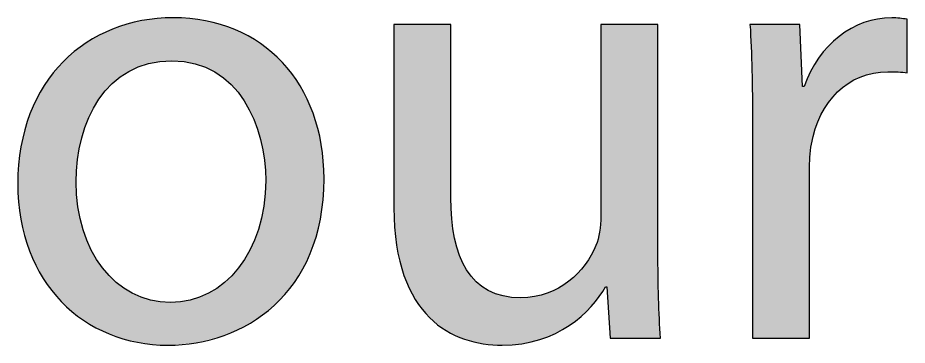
# Model space of a CAD drawing. Extents: x 0 to 360, y -268 to 0.
# Drawn here: x 217.529 to 221.65, y -218.831 to -217.317 of the extents above; entities that cross this region are included whole.
import ezdxf

# ---------------------------------------------------------------- set-up
doc = ezdxf.new("R2010")
doc.units = 0
doc.layers.add('LAYER_1', color=7, linetype='CONTINUOUS')

# ---------------------------------------------------------------- blocks, each defined once
blk = doc.blocks.new('*U436')
at = {"layer": 'LAYER_1', "color": 250}
for points in [[(218.0346, -217.5699), (218.0211, -217.3507), (218.0346, -217.3461)], [(218.0435, -217.5642), (218.0346, -217.3461), (218.0435, -217.344)], [(218.0597, -217.5565), (218.0435, -217.344), (218.0597, -217.3402)], [(218.0832, -217.5454), (218.0597, -217.3402), (218.0832, -217.3347)], [(218.0874, -217.5434), (218.0832, -217.3347), (218.0874, -217.3337)], [(218.1007, -217.5391), (218.0874, -217.3337), (218.1007, -217.3305)], [(218.1037, -217.5381), (218.1007, -217.3305), (218.1037, -217.3298)], [(218.1353, -217.5279), (218.1037, -217.3298), (218.1353, -217.3255)], [(218.144, -217.5263), (218.1353, -217.3255), (218.144, -217.3243)], [(218.153, -217.5247), (218.144, -217.3243), (218.153, -217.323)], [(218.1754, -217.5205), (218.153, -217.323), (218.1754, -217.3199)], [(218.1872, -217.5184), (218.1754, -217.3199), (218.1872, -217.3194)], [(218.1894, -217.5182), (218.1872, -217.3194), (218.1894, -217.3193)], [(218.2251, -217.5161), (218.1894, -217.3193), (218.2251, -217.3177)], [(218.2368, -217.5154), (218.2251, -217.3177), (218.2368, -217.3172)], [(218.243, -217.5151), (218.2368, -217.3172), (218.243, -217.3169)], [(218.2492, -217.5154), (218.243, -217.3169), (218.2492, -217.3166)], [(218.243, -217.5151), (218.243, -217.3169), (218.2492, -217.5154)], [(218.2492, -217.5154), (218.2492, -217.3166), (218.2833, -217.5176)], [(218.2833, -217.5176), (218.2833, -217.3182), (218.2993, -217.5186)], [(218.2993, -217.5186), (218.2993, -217.3189), (218.3258, -217.5238)], [(218.3258, -217.5238), (218.3258, -217.3201), (218.3282, -217.5243)], [(218.3282, -217.5243), (218.3282, -217.3205), (218.3513, -217.5288)], [(218.3513, -217.5288), (218.3513, -217.3238), (218.3561, -217.5304)], [(218.3561, -217.5304), (218.3561, -217.3244), (218.3711, -217.5356)], [(218.3711, -217.5356), (218.3711, -217.3266), (218.3989, -217.5451)], [(218.3989, -217.5451), (218.3989, -217.3305), (218.399, -217.5452)], [(218.399, -217.5452), (218.399, -217.3305), (218.4121, -217.5518)], [(218.4121, -217.5518), (218.4121, -217.3337), (218.4426, -217.5671)], [(218.4426, -217.5671), (218.4426, -217.3412), (218.4508, -217.5727)], [(218.4508, -217.5727), (218.4508, -217.3432), (218.4685, -217.5848)], [(218.4685, -217.5848), (218.4685, -217.3475), (218.4822, -217.5942)], [(217.9343, -217.6548), (217.9214, -217.3902), (217.9343, -217.3843)], [(217.9518, -217.6363), (217.9343, -217.3843), (217.9518, -217.3763)], [(217.967, -217.6204), (217.9518, -217.3763), (217.967, -217.3694)], [(217.9518, -217.6363), (217.9518, -217.3763), (217.9518, -217.3763)], [(217.9684, -217.6192), (217.967, -217.3694), (217.9684, -217.3687)], [(217.9851, -217.6052), (217.9684, -217.3687), (217.9851, -217.363)], [(218.0033, -217.59), (217.9851, -217.363), (218.0033, -217.3568)], [(218.0161, -217.5818), (218.0033, -217.3568), (218.0161, -217.3525)], [(218.0211, -217.5786), (218.0161, -217.3525), (218.0211, -217.3507)], [(218.4822, -217.5942), (218.4822, -217.3524), (218.4848, -217.5965)], [(218.4848, -217.5965), (218.4848, -217.3533), (218.4872, -217.5986)], [(218.4872, -217.5986), (218.4872, -217.3541), (218.5177, -217.6257)], [(218.5177, -217.6257), (218.5177, -217.365), (218.5209, -217.6292)], [(218.5209, -217.6292), (218.5209, -217.3661), (218.5342, -217.6442)], [(218.5342, -217.6442), (218.5342, -217.3709), (218.5469, -217.6584)], [(218.5469, -217.6584), (218.5469, -217.3769), (218.5495, -217.6612)], [(218.5495, -217.6612), (218.5495, -217.3782), (218.5519, -217.6645)], [(218.5519, -217.6645), (218.5519, -217.3793), (218.5774, -217.7001)], [(217.8583, -217.7781), (217.8461, -217.4323), (217.8583, -217.4252)], [(217.8698, -217.7573), (217.8583, -217.4252), (217.8698, -217.4184)], [(217.8909, -217.7191), (217.8698, -217.4184), (217.8909, -217.406)], [(217.894, -217.7134), (217.8909, -217.406), (217.894, -217.4042)], [(217.9054, -217.6928), (217.894, -217.4042), (217.9054, -217.3975)], [(217.9214, -217.6718), (217.9054, -217.3975), (217.9214, -217.3902)], [(217.9054, -217.6928), (217.9054, -217.3975), (217.9054, -217.3975)], [(218.5774, -217.7001), (218.5774, -217.3915), (218.5799, -217.7048)], [(218.5799, -217.7048), (218.5799, -217.3927), (218.596, -217.7355)], [(218.596, -217.7355), (218.596, -217.4004), (218.6047, -217.7522)], [(218.6047, -217.7522), (218.6047, -217.4058), (218.6067, -217.756)], [(218.6067, -217.756), (218.6067, -217.407), (218.6225, -217.7861)], [(218.6225, -217.7861), (218.6225, -217.4167), (218.6443, -217.8512)], [(217.7993, -218.69), (217.7907, -217.473), (217.7993, -217.4667)], [(217.8057, -217.9728), (217.7993, -217.4667), (217.8057, -217.462)], [(217.8075, -217.9635), (217.8057, -217.462), (217.8075, -217.4607)], [(217.8252, -217.8726), (217.8075, -217.4607), (217.8252, -217.4477)], [(217.8314, -217.8549), (217.8252, -217.4477), (217.8314, -217.4431)], [(217.8335, -217.8488), (217.8314, -217.4431), (217.8335, -217.4415)], [(217.8461, -217.813), (217.8335, -217.4415), (217.8461, -217.4323)], [(218.6443, -217.8512), (218.6443, -217.4302), (218.6535, -217.8785)], [(218.6535, -217.8785), (218.6535, -217.4358), (218.6537, -217.8793)], [(218.6537, -217.8793), (218.6537, -217.436), (218.6636, -217.9313)], [(218.6636, -217.9313), (218.6636, -217.4436), (218.6692, -217.9609)], [(218.6692, -217.9609), (218.6692, -217.448), (218.6719, -217.9753)], [(218.6719, -217.9753), (218.6719, -217.4501), (218.6778, -218.0697)], [(217.7801, -218.6755), (217.7396, -217.5195), (217.7801, -217.4827)], [(217.7907, -218.6835), (217.7801, -217.4827), (217.7907, -217.473)], [(217.7801, -218.6755), (217.7801, -217.4827), (217.7907, -218.6835)], [(217.7907, -218.6835), (217.7907, -217.473), (217.7993, -218.69)], [(217.7309, -218.6297), (217.6932, -217.5717), (217.7309, -217.5293)], [(217.7396, -218.6378), (217.7309, -217.5293), (217.7396, -217.5195)], [(217.7309, -218.6297), (217.7309, -217.5293), (217.7396, -218.6378)], [(217.7396, -218.6378), (217.7396, -217.5195), (217.7801, -218.6755)], [(217.6863, -218.5785), (217.6518, -217.6294), (217.6863, -217.5813)], [(217.6932, -218.5865), (217.6863, -217.5813), (217.6932, -217.5717)], [(217.6863, -218.5785), (217.6863, -217.5813), (217.6932, -218.5865)], [(217.6932, -218.5865), (217.6932, -217.5717), (217.7309, -218.6297)], [(217.6518, -218.5296), (217.6465, -217.6386), (217.6518, -217.6294)], [(217.6518, -218.5296), (217.6518, -217.6294), (217.6863, -218.5785)], [(217.6465, -218.5222), (217.6158, -217.6924), (217.6465, -217.6386)], [(217.6465, -218.5222), (217.6465, -217.6386), (217.6518, -218.5296)], [(217.612, -218.4608), (217.5856, -217.7608), (217.612, -217.701)], [(217.6158, -218.4675), (217.612, -217.701), (217.6158, -217.6924)], [(217.612, -218.4608), (217.612, -217.701), (217.6158, -218.4675)], [(217.6158, -218.4675), (217.6158, -217.6924), (217.6465, -218.5222)], [(217.5831, -218.3945), (217.5614, -217.8343), (217.5831, -217.7684)], [(217.5856, -218.4002), (217.5831, -217.7684), (217.5856, -217.7608)], [(217.5831, -218.3945), (217.5831, -217.7684), (217.5856, -218.4002)], [(217.5856, -218.4002), (217.5856, -217.7608), (217.612, -218.4608)], [(217.56, -218.3235), (217.5438, -217.9127), (217.56, -217.8407)], [(217.5614, -218.328), (217.56, -217.8407), (217.5614, -217.8343)], [(217.56, -218.3235), (217.56, -217.8407), (217.5614, -218.328)], [(217.5614, -218.328), (217.5614, -217.8343), (217.5831, -218.3945)], [(217.5431, -218.248), (217.5329, -217.9961), (217.5431, -217.9179)], [(217.5438, -218.251), (217.5431, -217.9179), (217.5438, -217.9127)], [(217.5431, -218.248), (217.5431, -217.9179), (217.5438, -218.251)], [(217.5438, -218.251), (217.5438, -217.9127), (217.56, -218.3235)], [(217.5327, -218.1682), (217.5292, -218.0842), (217.5327, -218.0002)], [(217.5329, -218.1695), (217.5327, -218.0002), (217.5329, -217.9961)], [(217.5327, -218.1682), (217.5327, -218.0002), (217.5329, -218.1695)], [(217.5329, -218.1695), (217.5329, -217.9961), (217.5431, -218.248)], [(217.7993, -218.69), (217.7993, -218.0752), (217.8057, -218.6948)], [(218.6778, -218.6794), (218.6719, -218.1503), (218.6778, -218.0697)], [(217.8057, -218.6948), (217.8057, -218.165), (217.8075, -218.6962)], [(218.6719, -218.6843), (218.6692, -218.1877), (218.6719, -218.1503)], [(217.8075, -218.6962), (217.8075, -218.1906), (217.8252, -218.7095)], [(218.6636, -218.6911), (218.6537, -218.2547), (218.6636, -218.212)], [(218.6692, -218.6865), (218.6636, -218.212), (218.6692, -218.1877)], [(217.8252, -218.7095), (217.8252, -218.2692), (217.8314, -218.7142)], [(218.6535, -218.6978), (218.6443, -218.2956), (218.6535, -218.256)], [(218.6537, -218.6977), (218.6535, -218.256), (218.6537, -218.2547)], [(217.8314, -218.7142), (217.8314, -218.2967), (217.8335, -218.7158)], [(217.8335, -218.7158), (217.8335, -218.302), (217.8461, -218.7233)], [(217.8461, -218.7233), (217.8461, -218.333), (217.8583, -218.7307)], [(218.6443, -218.7039), (218.6225, -218.3485), (218.6443, -218.2956)], [(217.8583, -218.7307), (217.8583, -218.3633), (217.8698, -218.7376)], [(218.6225, -218.7184), (218.6067, -218.3868), (218.6225, -218.3485)], [(217.8698, -218.7376), (217.8698, -218.3917), (217.8909, -218.7503)], [(218.596, -218.7346), (218.5799, -218.4346), (218.596, -218.4068)], [(218.6047, -218.7299), (218.596, -218.4068), (218.6047, -218.3916)], [(218.6067, -218.7289), (218.6047, -218.3916), (218.6067, -218.3868)], [(217.8909, -218.7503), (217.8909, -218.4289), (217.894, -218.7518)], [(217.894, -218.7518), (217.894, -218.4344), (217.9054, -218.7571)], [(217.9054, -218.7571), (217.9054, -218.4507), (217.9054, -218.7571)], [(217.9054, -218.7571), (217.9054, -218.4508), (217.9214, -218.7646)], [(218.5774, -218.7444), (218.5519, -218.474), (218.5774, -218.438)], [(218.5799, -218.7431), (218.5774, -218.438), (218.5799, -218.4346)], [(217.9214, -218.7646), (217.9214, -218.4737), (217.9343, -218.7707)], [(217.9343, -218.7707), (217.9343, -218.4887), (217.9518, -218.7789)], [(218.5342, -218.7658), (218.5209, -218.5096), (218.5342, -218.4943)], [(218.5469, -218.7605), (218.5342, -218.4943), (218.5469, -218.4797)], [(218.5495, -218.7592), (218.5469, -218.4797), (218.5495, -218.4768)], [(218.5519, -218.7579), (218.5495, -218.4768), (218.5519, -218.474)], [(217.9518, -218.7789), (217.9518, -218.5092), (217.9518, -218.7789)], [(217.9518, -218.7789), (217.9518, -218.5092), (217.967, -218.7842)], [(217.967, -218.7842), (217.967, -218.5235), (217.9684, -218.7847)], [(217.9684, -218.7847), (217.9684, -218.5248), (217.9851, -218.7906)], [(217.9851, -218.7906), (217.9851, -218.5407), (218.0033, -218.797)], [(218.4872, -218.7852), (218.4848, -218.5429), (218.4872, -218.5411)], [(218.5177, -218.7726), (218.4872, -218.5411), (218.5177, -218.5125)], [(218.5209, -218.7713), (218.5177, -218.5125), (218.5209, -218.5096)], [(218.0033, -218.797), (218.0033, -218.5545), (218.0161, -218.8015)], [(218.0161, -218.8015), (218.0161, -218.5642), (218.0211, -218.8027)], [(218.0211, -218.8027), (218.0211, -218.568), (218.0346, -218.806)], [(218.0346, -218.806), (218.0346, -218.576), (218.0435, -218.8081)], [(218.0435, -218.8081), (218.0435, -218.5812), (218.0597, -218.8121)], [(218.4426, -218.7973), (218.4121, -218.5912), (218.4426, -218.5732)], [(218.4508, -218.7951), (218.4426, -218.5732), (218.4508, -218.5684)], [(218.4685, -218.7905), (218.4508, -218.5684), (218.4685, -218.5551)], [(218.4822, -218.7869), (218.4685, -218.5551), (218.4822, -218.5449)], [(218.4848, -218.7862), (218.4822, -218.5449), (218.4848, -218.5429)], [(218.0597, -218.8121), (218.0597, -218.5909), (218.0832, -218.8178)], [(218.0832, -218.8178), (218.0832, -218.6013), (218.0874, -218.8184)], [(218.0874, -218.8184), (218.0874, -218.6032), (218.1007, -218.8203)], [(218.1007, -218.8203), (218.1007, -218.6091), (218.1037, -218.8207)], [(218.1037, -218.8207), (218.1037, -218.61), (218.1353, -218.8252)], [(218.1353, -218.8252), (218.1353, -218.6197), (218.144, -218.8265)], [(218.144, -218.8265), (218.144, -218.6224), (218.153, -218.8277)], [(218.153, -218.8277), (218.153, -218.624), (218.1754, -218.8288)], [(218.3258, -218.8226), (218.2993, -218.6277), (218.3258, -218.623)], [(218.3282, -218.8224), (218.3258, -218.623), (218.3282, -218.6225)], [(218.3513, -218.8204), (218.3282, -218.6225), (218.3513, -218.6154)], [(218.3561, -218.82), (218.3513, -218.6154), (218.3561, -218.6139)], [(218.3711, -218.816), (218.3561, -218.6139), (218.3711, -218.6093)], [(218.3989, -218.8088), (218.3711, -218.6093), (218.3989, -218.597)], [(218.399, -218.8087), (218.3989, -218.597), (218.399, -218.597)], [(218.4121, -218.8053), (218.399, -218.597), (218.4121, -218.5912)], [(218.1754, -218.8288), (218.1754, -218.628), (218.1872, -218.8293)], [(218.1872, -218.8293), (218.1872, -218.6302), (218.1894, -218.8294)], [(218.1894, -218.8294), (218.1894, -218.6306), (218.2251, -218.8311)], [(218.243, -218.8296), (218.2368, -218.6333), (218.243, -218.633)], [(218.2492, -218.829), (218.243, -218.633), (218.2492, -218.6326)], [(218.2833, -218.8262), (218.2492, -218.6326), (218.2833, -218.6306)], [(218.2993, -218.8248), (218.2833, -218.6306), (218.2993, -218.6277)]]:
    blk.add_solid(points, dxfattribs=at)
at = {"layer": 'LAYER_1', "color": 250, "extrusion": (0, 0, -1)}
for points in [[(-218.0346, -217.5699), (-218.0346, -217.3461), (-218.0435, -217.5642)], [(-218.0435, -217.5642), (-218.0435, -217.344), (-218.0597, -217.5565)], [(-218.0597, -217.5565), (-218.0597, -217.3402), (-218.0832, -217.5454)], [(-218.0832, -217.5454), (-218.0832, -217.3347), (-218.0874, -217.5434)], [(-218.0874, -217.5434), (-218.0874, -217.3337), (-218.1007, -217.5391)], [(-218.1007, -217.5391), (-218.1007, -217.3305), (-218.1037, -217.5381)], [(-218.1037, -217.5381), (-218.1037, -217.3298), (-218.1353, -217.5279)], [(-218.1353, -217.5279), (-218.1353, -217.3255), (-218.144, -217.5263)], [(-218.144, -217.5263), (-218.144, -217.3243), (-218.153, -217.5247)], [(-218.153, -217.5247), (-218.153, -217.323), (-218.1754, -217.5205)], [(-218.1754, -217.5205), (-218.1754, -217.3199), (-218.1872, -217.5184)], [(-218.1872, -217.5184), (-218.1872, -217.3194), (-218.1894, -217.5182)], [(-218.1894, -217.5182), (-218.1894, -217.3193), (-218.2251, -217.5161)], [(-218.2251, -217.5161), (-218.2251, -217.3177), (-218.2368, -217.5154)], [(-218.2368, -217.5154), (-218.2368, -217.3172), (-218.243, -217.5151)], [(-218.2833, -217.5176), (-218.2492, -217.3166), (-218.2833, -217.3182)], [(-218.2993, -217.5186), (-218.2833, -217.3182), (-218.2993, -217.3189)], [(-218.3258, -217.5238), (-218.2993, -217.3189), (-218.3258, -217.3201)], [(-218.3282, -217.5243), (-218.3258, -217.3201), (-218.3282, -217.3205)], [(-218.3513, -217.5288), (-218.3282, -217.3205), (-218.3513, -217.3238)], [(-218.3561, -217.5304), (-218.3513, -217.3238), (-218.3561, -217.3244)], [(-218.3711, -217.5356), (-218.3561, -217.3244), (-218.3711, -217.3266)], [(-218.3989, -217.5451), (-218.3711, -217.3266), (-218.3989, -217.3305)], [(-218.399, -217.5452), (-218.3989, -217.3305), (-218.399, -217.3305)], [(-218.4121, -217.5518), (-218.399, -217.3305), (-218.4121, -217.3337)], [(-218.4426, -217.5671), (-218.4121, -217.3337), (-218.4426, -217.3412)], [(-218.4508, -217.5727), (-218.4426, -217.3412), (-218.4508, -217.3432)], [(-218.4685, -217.5848), (-218.4508, -217.3432), (-218.4685, -217.3475)], [(-218.4822, -217.5942), (-218.4685, -217.3475), (-218.4822, -217.3524)], [(-217.9343, -217.6548), (-217.9343, -217.3843), (-217.9518, -217.6363)], [(-217.9518, -217.6363), (-217.9518, -217.3763), (-217.9518, -217.6363)], [(-217.9518, -217.6363), (-217.9518, -217.3763), (-217.967, -217.6204)], [(-217.967, -217.6204), (-217.967, -217.3694), (-217.9684, -217.6192)], [(-217.9684, -217.6192), (-217.9684, -217.3687), (-217.9851, -217.6052)], [(-217.9851, -217.6052), (-217.9851, -217.363), (-218.0033, -217.59)], [(-218.0033, -217.59), (-218.0033, -217.3568), (-218.0161, -217.5818)], [(-218.0161, -217.5818), (-218.0161, -217.3525), (-218.0211, -217.5786)], [(-218.0211, -217.5786), (-218.0211, -217.3507), (-218.0346, -217.5699)], [(-218.4848, -217.5965), (-218.4822, -217.3524), (-218.4848, -217.3533)], [(-218.4872, -217.5986), (-218.4848, -217.3533), (-218.4872, -217.3541)], [(-218.5177, -217.6257), (-218.4872, -217.3541), (-218.5177, -217.365)], [(-218.5209, -217.6292), (-218.5177, -217.365), (-218.5209, -217.3661)], [(-218.5342, -217.6442), (-218.5209, -217.3661), (-218.5342, -217.3709)], [(-218.5469, -217.6584), (-218.5342, -217.3709), (-218.5469, -217.3769)], [(-218.5495, -217.6612), (-218.5469, -217.3769), (-218.5495, -217.3782)], [(-218.5519, -217.6645), (-218.5495, -217.3782), (-218.5519, -217.3793)], [(-218.5774, -217.7001), (-218.5519, -217.3793), (-218.5774, -217.3915)], [(-217.8583, -217.7781), (-217.8583, -217.4252), (-217.8698, -217.7573)], [(-217.8698, -217.7573), (-217.8698, -217.4184), (-217.8909, -217.7191)], [(-217.8909, -217.7191), (-217.8909, -217.406), (-217.894, -217.7134)], [(-217.894, -217.7134), (-217.894, -217.4042), (-217.9054, -217.6928)], [(-217.9054, -217.6928), (-217.9054, -217.3975), (-217.9054, -217.6928)], [(-217.9054, -217.6928), (-217.9054, -217.3975), (-217.9214, -217.6718)], [(-217.9214, -217.6718), (-217.9214, -217.3902), (-217.9343, -217.6548)], [(-218.5799, -217.7048), (-218.5774, -217.3915), (-218.5799, -217.3927)], [(-218.596, -217.7355), (-218.5799, -217.3927), (-218.596, -217.4004)], [(-218.6047, -217.7522), (-218.596, -217.4004), (-218.6047, -217.4058)], [(-218.6067, -217.756), (-218.6047, -217.4058), (-218.6067, -217.407)], [(-218.6225, -217.7861), (-218.6067, -217.407), (-218.6225, -217.4167)], [(-218.6443, -217.8512), (-218.6225, -217.4167), (-218.6443, -217.4302)], [(-217.7993, -218.0752), (-217.7993, -217.4667), (-217.8057, -217.9728)], [(-217.8057, -217.9728), (-217.8057, -217.462), (-217.8075, -217.9635)], [(-217.8075, -217.9635), (-217.8075, -217.4607), (-217.8252, -217.8726)], [(-217.8252, -217.8726), (-217.8252, -217.4477), (-217.8314, -217.8549)], [(-217.8314, -217.8549), (-217.8314, -217.4431), (-217.8335, -217.8488)], [(-217.8335, -217.8488), (-217.8335, -217.4415), (-217.8461, -217.813)], [(-217.8461, -217.813), (-217.8461, -217.4323), (-217.8583, -217.7781)], [(-218.6535, -217.8785), (-218.6443, -217.4302), (-218.6535, -217.4358)], [(-218.6537, -217.8793), (-218.6535, -217.4358), (-218.6537, -217.436)], [(-218.6636, -217.9313), (-218.6537, -217.436), (-218.6636, -217.4436)], [(-218.6692, -217.9609), (-218.6636, -217.4436), (-218.6692, -217.448)], [(-218.6719, -217.9753), (-218.6692, -217.448), (-218.6719, -217.4501)], [(-218.6778, -218.0697), (-218.6719, -217.4501), (-218.6778, -217.4546)], [(-218.6778, -218.6794), (-218.6778, -217.4546), (-218.7065, -218.6558)], [(-218.7065, -218.6558), (-218.6778, -217.4546), (-218.7065, -217.4769)], [(-218.7065, -218.6558), (-218.7065, -217.4769), (-218.717, -218.6472)], [(-218.717, -218.6472), (-218.7065, -217.4769), (-218.717, -217.4869)], [(-218.717, -218.6472), (-218.717, -217.4869), (-218.7549, -218.6086)], [(-218.7549, -218.6086), (-218.717, -217.4869), (-218.7549, -217.5233)], [(-218.7549, -218.6086), (-218.7549, -217.5233), (-218.7663, -218.597)], [(-218.7663, -218.597), (-218.7549, -217.5233), (-218.7663, -217.5369)], [(-218.7663, -218.597), (-218.7663, -217.5369), (-218.7983, -218.5563)], [(-218.7983, -218.5563), (-218.7663, -217.5369), (-218.7983, -217.575)], [(-218.7983, -218.5563), (-218.7983, -217.575), (-218.8109, -218.5404)], [(-218.8109, -218.5404), (-218.7983, -217.575), (-218.8109, -217.5935)], [(-218.8109, -218.5404), (-218.8109, -217.5935), (-218.8367, -218.499)], [(-218.8367, -218.499), (-218.8109, -217.5935), (-218.8367, -217.6315)], [(-218.8367, -218.499), (-218.8367, -217.6315), (-218.8503, -218.4773)], [(-218.8503, -218.4773), (-218.8367, -217.6315), (-218.8503, -217.6567)], [(-218.8503, -218.4773), (-218.8503, -217.6567), (-218.8698, -218.4368)], [(-218.8698, -218.4368), (-218.8503, -217.6567), (-218.8698, -217.6928)], [(-218.8698, -218.4368), (-218.8698, -217.6928), (-218.8839, -218.4076)], [(-218.8839, -218.4076), (-218.8698, -217.6928), (-218.8839, -217.7264)], [(-218.8839, -218.4076), (-218.8839, -217.7264), (-218.8973, -218.3697)], [(-218.8973, -218.3697), (-218.8839, -217.7264), (-218.8973, -217.7585)], [(-218.8973, -218.3697), (-218.8973, -217.7585), (-218.911, -218.3312)], [(-218.911, -218.3312), (-218.8973, -217.7585), (-218.911, -217.8023)], [(-218.911, -218.3312), (-218.911, -217.8023), (-218.9191, -218.2975)], [(-218.9191, -218.2975), (-218.911, -217.8023), (-218.9191, -217.8283)], [(-218.9191, -218.2975), (-218.9191, -217.8283), (-218.9311, -218.248)], [(-218.9311, -218.248), (-218.9191, -217.8283), (-218.9311, -217.8842)], [(-218.9311, -218.248), (-218.9311, -217.8842), (-218.935, -218.2201)], [(-218.935, -218.2201), (-218.9311, -217.8842), (-218.935, -217.9022)], [(-218.935, -218.2201), (-218.935, -217.9022), (-218.9436, -218.1579)], [(-218.9436, -218.1579), (-218.935, -217.9022), (-218.9436, -217.9715)], [(-218.9436, -218.1579), (-218.9436, -217.9715), (-218.9446, -218.1346)], [(-218.9446, -218.1346), (-218.9436, -217.9715), (-218.9446, -217.9797)], [(-218.9446, -218.1346), (-218.9446, -217.9797), (-218.9479, -218.0608)], [(-217.8057, -218.6948), (-217.7993, -218.0752), (-217.8057, -218.165)], [(-217.8075, -218.6962), (-217.8057, -218.165), (-217.8075, -218.1906)], [(-218.6719, -218.6843), (-218.6719, -218.1503), (-218.6778, -218.6794)], [(-217.8252, -218.7095), (-217.8075, -218.1906), (-217.8252, -218.2692)], [(-218.6636, -218.6911), (-218.6636, -218.212), (-218.6692, -218.6865)], [(-218.6692, -218.6865), (-218.6692, -218.1877), (-218.6719, -218.6843)], [(-217.8314, -218.7142), (-217.8252, -218.2692), (-217.8314, -218.2967)], [(-218.6535, -218.6978), (-218.6535, -218.256), (-218.6537, -218.6977)], [(-218.6537, -218.6977), (-218.6537, -218.2547), (-218.6636, -218.6911)], [(-217.8335, -218.7158), (-217.8314, -218.2967), (-217.8335, -218.302)], [(-217.8461, -218.7233), (-217.8335, -218.302), (-217.8461, -218.333)], [(-217.8583, -218.7307), (-217.8461, -218.333), (-217.8583, -218.3633)], [(-218.6443, -218.7039), (-218.6443, -218.2956), (-218.6535, -218.6978)], [(-217.8698, -218.7376), (-217.8583, -218.3633), (-217.8698, -218.3917)], [(-218.6225, -218.7184), (-218.6225, -218.3485), (-218.6443, -218.7039)], [(-217.8909, -218.7503), (-217.8698, -218.3917), (-217.8909, -218.4289)], [(-218.596, -218.7346), (-218.596, -218.4068), (-218.6047, -218.7299)], [(-218.6047, -218.7299), (-218.6047, -218.3916), (-218.6067, -218.7289)], [(-218.6067, -218.7289), (-218.6067, -218.3868), (-218.6225, -218.7184)], [(-217.894, -218.7518), (-217.8909, -218.4289), (-217.894, -218.4344)], [(-217.9054, -218.7571), (-217.894, -218.4344), (-217.9054, -218.4507)], [(-217.9054, -218.7571), (-217.9054, -218.4507), (-217.9054, -218.4508)], [(-217.9214, -218.7646), (-217.9054, -218.4508), (-217.9214, -218.4737)], [(-218.5774, -218.7444), (-218.5774, -218.438), (-218.5799, -218.7431)], [(-218.5799, -218.7431), (-218.5799, -218.4346), (-218.596, -218.7346)], [(-217.9343, -218.7707), (-217.9214, -218.4737), (-217.9343, -218.4887)], [(-217.9518, -218.7789), (-217.9343, -218.4887), (-217.9518, -218.5092)], [(-218.5342, -218.7658), (-218.5342, -218.4943), (-218.5469, -218.7605)], [(-218.5469, -218.7605), (-218.5469, -218.4797), (-218.5495, -218.7592)], [(-218.5495, -218.7592), (-218.5495, -218.4768), (-218.5519, -218.7579)], [(-218.5519, -218.7579), (-218.5519, -218.474), (-218.5774, -218.7444)], [(-217.9518, -218.7789), (-217.9518, -218.5092), (-217.9518, -218.5092)], [(-217.967, -218.7842), (-217.9518, -218.5092), (-217.967, -218.5235)], [(-217.9684, -218.7847), (-217.967, -218.5235), (-217.9684, -218.5248)], [(-217.9851, -218.7906), (-217.9684, -218.5248), (-217.9851, -218.5407)], [(-218.0033, -218.797), (-217.9851, -218.5407), (-218.0033, -218.5545)], [(-218.4872, -218.7852), (-218.4872, -218.5411), (-218.5177, -218.7726)], [(-218.5177, -218.7726), (-218.5177, -218.5125), (-218.5209, -218.7713)], [(-218.5209, -218.7713), (-218.5209, -218.5096), (-218.5342, -218.7658)], [(-218.0161, -218.8015), (-218.0033, -218.5545), (-218.0161, -218.5642)], [(-218.0211, -218.8027), (-218.0161, -218.5642), (-218.0211, -218.568)], [(-218.0346, -218.806), (-218.0211, -218.568), (-218.0346, -218.576)], [(-218.0435, -218.8081), (-218.0346, -218.576), (-218.0435, -218.5812)], [(-218.0597, -218.8121), (-218.0435, -218.5812), (-218.0597, -218.5909)], [(-218.4426, -218.7973), (-218.4426, -218.5732), (-218.4508, -218.7951)], [(-218.4508, -218.7951), (-218.4508, -218.5684), (-218.4685, -218.7905)], [(-218.4685, -218.7905), (-218.4685, -218.5551), (-218.4822, -218.7869)], [(-218.4822, -218.7869), (-218.4822, -218.5449), (-218.4848, -218.7862)], [(-218.4848, -218.7862), (-218.4848, -218.5429), (-218.4872, -218.7852)], [(-218.0832, -218.8178), (-218.0597, -218.5909), (-218.0832, -218.6013)], [(-218.0874, -218.8184), (-218.0832, -218.6013), (-218.0874, -218.6032)], [(-218.1007, -218.8203), (-218.0874, -218.6032), (-218.1007, -218.6091)], [(-218.1037, -218.8207), (-218.1007, -218.6091), (-218.1037, -218.61)], [(-218.1353, -218.8252), (-218.1037, -218.61), (-218.1353, -218.6197)], [(-218.144, -218.8265), (-218.1353, -218.6197), (-218.144, -218.6224)], [(-218.153, -218.8277), (-218.144, -218.6224), (-218.153, -218.624)], [(-218.1754, -218.8288), (-218.153, -218.624), (-218.1754, -218.628)], [(-218.3258, -218.8226), (-218.3258, -218.623), (-218.3282, -218.8224)], [(-218.3282, -218.8224), (-218.3282, -218.6225), (-218.3513, -218.8204)], [(-218.3513, -218.8204), (-218.3513, -218.6154), (-218.3561, -218.82)], [(-218.3561, -218.82), (-218.3561, -218.6139), (-218.3711, -218.816)], [(-218.3711, -218.816), (-218.3711, -218.6093), (-218.3989, -218.8088)], [(-218.3989, -218.8088), (-218.3989, -218.597), (-218.399, -218.8087)], [(-218.399, -218.8087), (-218.399, -218.597), (-218.4121, -218.8053)], [(-218.4121, -218.8053), (-218.4121, -218.5912), (-218.4426, -218.7973)], [(-218.1872, -218.8293), (-218.1754, -218.628), (-218.1872, -218.6302)], [(-218.1894, -218.8294), (-218.1872, -218.6302), (-218.1894, -218.6306)], [(-218.2251, -218.8311), (-218.1894, -218.6306), (-218.2251, -218.6327)], [(-218.2251, -218.8311), (-218.2251, -218.6327), (-218.2368, -218.8301)], [(-218.2368, -218.8301), (-218.2251, -218.6327), (-218.2368, -218.6333)], [(-218.2368, -218.8301), (-218.2368, -218.6333), (-218.243, -218.8296)], [(-218.243, -218.8296), (-218.243, -218.633), (-218.2492, -218.829)], [(-218.2492, -218.829), (-218.2492, -218.6326), (-218.2833, -218.8262)], [(-218.2833, -218.8262), (-218.2833, -218.6306), (-218.2993, -218.8248)], [(-218.2993, -218.8248), (-218.2993, -218.6277), (-218.3258, -218.8226)]]:
    blk.add_solid(points, dxfattribs=at)
blk = doc.blocks.new('*U437')
at = {"layer": 'LAYER_1', "color": 250}
for points in [[(219.2717, -218.1951), (219.2717, -217.3469), (219.2748, -218.2858)], [(219.2748, -218.2858), (219.2748, -217.3469), (219.2839, -218.368)], [(219.2839, -218.368), (219.2839, -217.3469), (219.2984, -218.4421)], [(219.2984, -218.4421), (219.2984, -217.3469), (219.3179, -218.5084)], [(219.3179, -218.5084), (219.3179, -217.3469), (219.342, -218.5673)], [(219.342, -218.5673), (219.342, -217.3469), (219.3701, -218.6192)], [(219.3701, -218.6192), (219.3701, -217.3469), (219.4018, -218.6644)], [(219.4018, -218.6644), (219.4018, -217.3469), (219.4366, -218.7033)], [(219.4366, -218.7033), (219.4366, -217.3469), (219.5139, -218.7636)], [(219.5139, -218.7636), (219.5139, -217.3469), (219.5356, -218.7737)], [(220.2584, -218.561), (220.2584, -217.3469), (220.2729, -218.798)], [(219.5356, -218.7737), (219.5356, -218.1476), (219.5398, -218.7757)], [(219.5398, -218.7757), (219.5398, -218.2467), (219.5529, -218.7818)], [(220.2308, -218.5943), (220.2245, -218.3076), (220.2308, -218.2344)], [(219.5529, -218.7818), (219.5529, -218.3364), (219.5756, -218.7925)], [(220.2232, -218.6062), (220.2074, -218.3694), (220.2232, -218.3126)], [(220.2245, -218.6041), (220.2232, -218.3126), (220.2245, -218.3076)], [(220.2074, -218.6257), (220.1859, -218.4143), (220.2074, -218.3694)], [(219.5756, -218.7925), (219.5756, -218.4156), (219.5981, -218.803)], [(220.1856, -218.6526), (220.1576, -218.4579), (220.1856, -218.4147)], [(220.1859, -218.6523), (220.1856, -218.4147), (220.1859, -218.4143)], [(220.1576, -218.68), (220.1393, -218.4794), (220.1576, -218.4579)], [(219.5981, -218.803), (219.5981, -218.4617), (219.6086, -218.8056)], [(219.6086, -218.8056), (219.6086, -218.4831), (219.6528, -218.8165)], [(220.1228, -218.7105), (220.0842, -218.5334), (220.1228, -218.4989)], [(220.1393, -218.6979), (220.1228, -218.4989), (220.1393, -218.4794)], [(219.6528, -218.8165), (219.6528, -218.5377), (219.6856, -218.8246)], [(220.0817, -218.7414), (220.0346, -218.5669), (220.0817, -218.5357)], [(220.0842, -218.74), (220.0817, -218.5357), (220.0842, -218.5334)], [(219.6856, -218.8246), (219.6856, -218.5614), (219.7089, -218.8263)], [(219.7089, -218.8263), (219.7089, -218.5782), (219.7726, -218.8311)], [(220.0202, -218.7765), (219.9817, -218.5909), (220.0202, -218.5734)], [(220.0346, -218.7683), (220.0202, -218.5734), (220.0346, -218.5669)], [(219.8645, -218.8243), (219.8594, -218.612), (219.8645, -218.6115)], [(219.9233, -218.8108), (219.8645, -218.6115), (219.9233, -218.6065)], [(219.947, -218.8054), (219.9233, -218.6065), (219.947, -218.6002)], [(219.9817, -218.7917), (219.947, -218.6002), (219.9817, -218.5909)]]:
    blk.add_solid(points, dxfattribs=at)
at = {"layer": 'LAYER_1', "color": 250, "extrusion": (0, 0, -1)}
for points in [[(-219.2748, -218.2858), (-219.2717, -217.3469), (-219.2748, -217.3469)], [(-219.2839, -218.368), (-219.2748, -217.3469), (-219.2839, -217.3469)], [(-219.2984, -218.4421), (-219.2839, -217.3469), (-219.2984, -217.3469)], [(-219.3179, -218.5084), (-219.2984, -217.3469), (-219.3179, -217.3469)], [(-219.342, -218.5673), (-219.3179, -217.3469), (-219.342, -217.3469)], [(-219.3701, -218.6192), (-219.342, -217.3469), (-219.3701, -217.3469)], [(-219.4018, -218.6644), (-219.3701, -217.3469), (-219.4018, -217.3469)], [(-219.4366, -218.7033), (-219.4018, -217.3469), (-219.4366, -217.3469)], [(-219.5139, -218.7636), (-219.4366, -217.3469), (-219.5139, -217.3469)], [(-219.5356, -218.7737), (-219.5139, -217.3469), (-219.5356, -217.3469)], [(-220.2308, -218.5943), (-220.2308, -217.3469), (-220.2522, -218.561)], [(-220.2522, -218.561), (-220.2308, -217.3469), (-220.2522, -217.3469)], [(-220.2522, -218.561), (-220.2522, -217.3469), (-220.2584, -218.561)], [(-220.2584, -218.561), (-220.2522, -217.3469), (-220.2584, -217.3469)], [(-220.2729, -218.798), (-220.2584, -217.3469), (-220.2729, -217.3469)], [(-220.2729, -218.798), (-220.2729, -217.3469), (-220.4947, -218.798)], [(-220.4947, -218.798), (-220.2729, -217.3469), (-220.4947, -217.3469)], [(-219.5398, -218.7757), (-219.5356, -218.1476), (-219.5398, -218.2467)], [(-219.5529, -218.7818), (-219.5398, -218.2467), (-219.5529, -218.3364)], [(-219.5756, -218.7925), (-219.5529, -218.3364), (-219.5756, -218.4156)], [(-220.2232, -218.6062), (-220.2232, -218.3126), (-220.2245, -218.6041)], [(-220.2245, -218.6041), (-220.2245, -218.3076), (-220.2308, -218.5943)], [(-220.2074, -218.6257), (-220.2074, -218.3694), (-220.2232, -218.6062)], [(-219.5981, -218.803), (-219.5756, -218.4156), (-219.5981, -218.4617)], [(-220.1856, -218.6526), (-220.1856, -218.4147), (-220.1859, -218.6523)], [(-220.1859, -218.6523), (-220.1859, -218.4143), (-220.2074, -218.6257)], [(-220.4947, -218.798), (-220.4947, -218.3991), (-220.4976, -218.798)], [(-220.4976, -218.798), (-220.4947, -218.3991), (-220.4976, -218.6133)], [(-220.1576, -218.68), (-220.1576, -218.4579), (-220.1856, -218.6526)], [(-219.6086, -218.8056), (-219.5981, -218.4617), (-219.6086, -218.4831)], [(-219.6528, -218.8165), (-219.6086, -218.4831), (-219.6528, -218.5377)], [(-220.1228, -218.7105), (-220.1228, -218.4989), (-220.1393, -218.6979)], [(-220.1393, -218.6979), (-220.1393, -218.4794), (-220.1576, -218.68)], [(-219.6856, -218.8246), (-219.6528, -218.5377), (-219.6856, -218.5614)], [(-220.0817, -218.7414), (-220.0817, -218.5357), (-220.0842, -218.74)], [(-220.0842, -218.74), (-220.0842, -218.5334), (-220.1228, -218.7105)], [(-219.7089, -218.8263), (-219.6856, -218.5614), (-219.7089, -218.5782)], [(-219.7726, -218.8311), (-219.7089, -218.5782), (-219.7726, -218.6016)], [(-220.0202, -218.7765), (-220.0202, -218.5734), (-220.0346, -218.7683)], [(-220.0346, -218.7683), (-220.0346, -218.5669), (-220.0817, -218.7414)], [(-219.7726, -218.8311), (-219.7726, -218.6016), (-219.7775, -218.8307)], [(-219.7775, -218.8307), (-219.7726, -218.6016), (-219.7775, -218.6033)], [(-219.7775, -218.8307), (-219.7775, -218.6033), (-219.8594, -218.8247)], [(-219.8594, -218.8247), (-219.7775, -218.6033), (-219.8594, -218.612)], [(-219.8594, -218.8247), (-219.8594, -218.612), (-219.8645, -218.8243)], [(-219.8645, -218.8243), (-219.8645, -218.6115), (-219.9233, -218.8108)], [(-219.9233, -218.8108), (-219.9233, -218.6065), (-219.947, -218.8054)], [(-219.947, -218.8054), (-219.947, -218.6002), (-219.9817, -218.7917)], [(-219.9817, -218.7917), (-219.9817, -218.5909), (-220.0202, -218.7765)], [(-220.4976, -218.798), (-220.4976, -218.6133), (-220.5071, -218.798)]]:
    blk.add_solid(points, dxfattribs=at)
blk = doc.blocks.new('*U438')
at = {"layer": 'LAYER_1', "color": 250, "extrusion": (0, 0, -1)}
for points in [[(-220.9304, -217.5598), (-220.9212, -217.3469), (-220.9304, -217.3469)], [(-220.9329, -217.7996), (-220.9304, -217.3469), (-220.9329, -217.3469)], [(-220.9329, -218.798), (-220.9329, -217.3469), (-221.152, -218.798)], [(-221.152, -218.798), (-220.9329, -217.3469), (-221.152, -217.3469)], [(-221.152, -218.798), (-221.152, -217.3469), (-221.1638, -218.798)], [(-221.1638, -218.798), (-221.152, -217.3469), (-221.1638, -217.635)], [(-221.4312, -217.5907), (-221.4312, -217.3471), (-221.4492, -217.5853)], [(-221.4492, -217.5853), (-221.4492, -217.3389), (-221.4928, -217.5724)], [(-221.4928, -217.5724), (-221.4928, -217.3274), (-221.5123, -217.5705)], [(-221.5123, -217.5705), (-221.5123, -217.3223), (-221.5599, -217.566)], [(-221.6495, -217.5716), (-221.5779, -217.3166), (-221.6495, -217.3228)], [(-221.3756, -217.6201), (-221.3756, -217.375), (-221.3893, -217.6128)], [(-221.3893, -217.6128), (-221.3893, -217.3659), (-221.4312, -217.5907)], [(-221.3265, -217.6597), (-221.3265, -217.4092), (-221.3337, -217.6539)], [(-221.3337, -217.6539), (-221.3337, -217.4027), (-221.3756, -217.6201)], [(-221.2833, -217.7106), (-221.2833, -217.4485), (-221.2845, -217.7085)], [(-221.2845, -217.7085), (-221.2845, -217.4474), (-221.3265, -217.6597)], [(-221.239, -217.7928), (-221.239, -217.5029), (-221.2501, -217.7657)], [(-221.2501, -217.7657), (-221.2501, -217.4894), (-221.2833, -217.7106)], [(-221.2237, -217.8304), (-221.2237, -217.5287), (-221.239, -217.7928)], [(-221.1968, -218.0242), (-221.1968, -217.5773), (-221.2019, -217.9555)], [(-221.2019, -217.9555), (-221.2019, -217.5653), (-221.2058, -217.9016)], [(-221.2058, -217.9016), (-221.2058, -217.5587), (-221.2237, -217.8304)], [(-221.1638, -218.798), (-221.1638, -217.635), (-221.1727, -218.798)], [(-221.1727, -218.798), (-221.1638, -217.635), (-221.1727, -217.635)], [(-221.1727, -218.798), (-221.1727, -217.635), (-221.1968, -218.798)]]:
    blk.add_solid(points, dxfattribs=at)
at = {"layer": 'LAYER_1', "color": 250}
for points in [[(220.9304, -217.5598), (220.9304, -217.3469), (220.9329, -217.7996)], [(221.4312, -217.5907), (221.3893, -217.3659), (221.4312, -217.3471)], [(221.4492, -217.5853), (221.4312, -217.3471), (221.4492, -217.3389)], [(221.4928, -217.5724), (221.4492, -217.3389), (221.4928, -217.3274)], [(221.5123, -217.5705), (221.4928, -217.3274), (221.5123, -217.3223)], [(221.5599, -217.566), (221.5123, -217.3223), (221.5599, -217.3182)], [(221.5779, -217.5672), (221.5599, -217.3182), (221.5779, -217.3166)], [(221.5599, -217.566), (221.5599, -217.3182), (221.5779, -217.5672)], [(221.5779, -217.5672), (221.5779, -217.3166), (221.6495, -217.5716)], [(221.3756, -217.6201), (221.3337, -217.4027), (221.3756, -217.375)], [(221.3893, -217.6128), (221.3756, -217.375), (221.3893, -217.3659)], [(221.3265, -217.6597), (221.2845, -217.4474), (221.3265, -217.4092)], [(221.3337, -217.6539), (221.3265, -217.4092), (221.3337, -217.4027)], [(221.2833, -217.7106), (221.2501, -217.4894), (221.2833, -217.4485)], [(221.2845, -217.7085), (221.2833, -217.4485), (221.2845, -217.4474)], [(221.239, -217.7928), (221.2237, -217.5287), (221.239, -217.5029)], [(221.2501, -217.7657), (221.239, -217.5029), (221.2501, -217.4894)], [(221.2237, -217.8304), (221.2058, -217.5587), (221.2237, -217.5287)], [(221.1968, -218.798), (221.1727, -217.635), (221.1968, -217.5773)], [(221.2019, -217.9555), (221.1968, -217.5773), (221.2019, -217.5653)], [(221.2058, -217.9016), (221.2019, -217.5653), (221.2058, -217.5587)]]:
    blk.add_solid(points, dxfattribs=at)
blk = doc.blocks.new('BLOCK_53')
at = {"layer": 'LAYER_1'}
for points, knots in [([(218.9479, -218.0608), (218.9479, -218.5975), (218.573, -218.8311), (218.2251, -218.8311), (217.8351, -218.8311), (217.5292, -218.5431), (217.5292, -218.0842), (217.5292, -217.6019), (217.8503, -217.3166), (218.2492, -217.3166), (218.6661, -217.3166), (218.9479, -217.6198), (218.9479, -218.0608)], [0, 0, 0, 0, 1, 1, 1, 2, 2, 2, 3, 3, 3, 4, 4, 4, 4]), ([(220.4947, -218.3991), (220.4947, -218.552), (220.4982, -218.6843), (220.5071, -218.798), (220.5071, -218.798), (220.2729, -218.798), (220.2729, -218.798), (220.2729, -218.798), (220.2584, -218.561), (220.2584, -218.561), (220.2584, -218.561), (220.2522, -218.561), (220.2522, -218.561), (220.186, -218.6781), (220.0303, -218.8311), (219.7726, -218.8311), (219.5446, -218.8311), (219.2717, -218.7022), (219.2717, -218.1951), (219.2717, -218.1951), (219.2717, -217.3469), (219.2717, -217.3469), (219.2717, -217.3469), (219.5356, -217.3469), (219.5356, -217.3469), (219.5356, -217.3469), (219.5356, -218.1476), (219.5356, -218.1476), (219.5356, -218.4232), (219.6224, -218.612), (219.8594, -218.612), (220.0365, -218.612), (220.1592, -218.4893), (220.2074, -218.3694), (220.2219, -218.3336), (220.2308, -218.2854), (220.2308, -218.2344), (220.2308, -218.2344), (220.2308, -217.3469), (220.2308, -217.3469), (220.2308, -217.3469), (220.4947, -217.3469), (220.4947, -217.3469), (220.4947, -217.3469), (220.4947, -218.3991), (220.4947, -218.3991)], [0, 0, 0, 0, 1, 1, 1, 2, 2, 2, 3, 3, 3, 4, 4, 4, 5, 5, 5, 6, 6, 6, 7, 7, 7, 8, 8, 8, 9, 9, 9, 10, 10, 10, 11, 11, 11, 12, 12, 12, 13, 13, 13, 14, 14, 14, 15, 15, 15, 15]), ([(220.9329, -217.7996), (220.9329, -217.6287), (220.9302, -217.482), (220.9212, -217.3469), (220.9212, -217.3469), (221.152, -217.3469), (221.152, -217.3469), (221.152, -217.3469), (221.1638, -217.635), (221.1638, -217.635), (221.1638, -217.635), (221.1727, -217.635), (221.1727, -217.635), (221.2389, -217.44), (221.4008, -217.3166), (221.5779, -217.3166), (221.6047, -217.3166), (221.6254, -217.3201), (221.6495, -217.3228), (221.6495, -217.3228), (221.6495, -217.5716), (221.6495, -217.5716), (221.6226, -217.566), (221.5958, -217.566), (221.5599, -217.566), (221.3739, -217.566), (221.2416, -217.7039), (221.2058, -217.9016), (221.1996, -217.9374), (221.1968, -217.9829), (221.1968, -218.0242), (221.1968, -218.0242), (221.1968, -218.798), (221.1968, -218.798), (221.1968, -218.798), (220.9329, -218.798), (220.9329, -218.798), (220.9329, -218.798), (220.9329, -217.7996), (220.9329, -217.7996)], [0, 0, 0, 0, 1, 1, 1, 2, 2, 2, 3, 3, 3, 4, 4, 4, 5, 5, 5, 6, 6, 6, 7, 7, 7, 8, 8, 8, 9, 9, 9, 10, 10, 10, 11, 11, 11, 12, 12, 12, 13, 13, 13, 13]), ([(217.7993, -218.0752), (217.7993, -218.3936), (217.9791, -218.6333), (218.2368, -218.6333), (218.489, -218.6333), (218.6778, -218.3963), (218.6778, -218.0697), (218.6778, -217.8237), (218.5551, -217.5151), (218.243, -217.5151), (217.9343, -217.5151), (217.7993, -217.8024), (217.7993, -218.0752)], [0, 0, 0, 0, 1, 1, 1, 2, 2, 2, 3, 3, 3, 4, 4, 4, 4])]:
    blk.add_open_spline(points, degree=3, knots=knots, dxfattribs=at)
at = {"layer": 'LAYER_1', "color": 250}
for name in ['*U436', '*U437', '*U438']:
    blk.add_blockref(name, (0, 0), dxfattribs=at)
blk = doc.blocks.new('BLOCK_20')
at = {"layer": 'LAYER_1'}
blk.add_blockref('BLOCK_53', (0, 0), dxfattribs=at)
blk = doc.blocks.new('BLOCK_17')
at = {"layer": 'LAYER_1'}
blk.add_blockref('BLOCK_20', (0, 0), dxfattribs=at)

msp = doc.modelspace()

# ---------------------------------------------------------------- block references
at = {"layer": 'LAYER_1'}
msp.add_blockref('BLOCK_17', (0, 0), dxfattribs=at)

doc.saveas('drawing.dxf')
